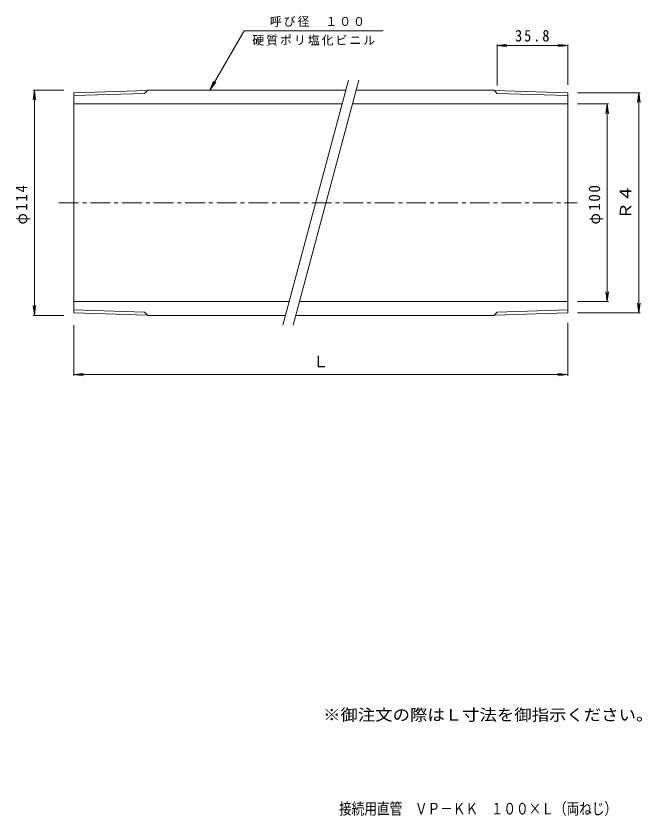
# Model space of a CAD drawing. Units: millimetres, scale not verified. Extents: x -159 to 158, y -233 to 172.
import ezdxf
from ezdxf.enums import TextEntityAlignment as Align

# ---------------------------------------------------------------- set-up
doc = ezdxf.new("R2010")
doc.units = ezdxf.units.MM
doc.header["$LTSCALE"] = 2
doc.linetypes.add('CHAIN1', pattern=[8, 5, -1, 1, -1])
doc.layers.add('0-4_その他', color=7, linetype='Continuous', lineweight=9)
doc.layers.add('0-9', color=2, linetype='Continuous', lineweight=9)
doc.layers.add('0-5_寸法', color=2, linetype='Continuous')
doc.layers.add('F-4_F-4ﾚｲﾔ', color=6, linetype='Continuous')
doc.styles.add('ＭＳ ゴシック', font='')
doc.styles.get('ＭＳ ゴシック').set_extended_font_data('MS Gothic')

msp = doc.modelspace()

# ---------------------------------------------------------------- linework, layer by layer
at = {"layer": '0-4_その他'}
for p, q in [((-61.076, 134.751), (-43.756, 164.751)), ((-43.756, 164.751), (26.677, 164.751)), ((84.281, 157.304), (89.238, 157.956)), ((120.081, 157.304), (115.124, 157.956)), ((84.281, 157.904), (84.281, 137.113)), ((120.081, 157.304), (84.281, 157.304)), ((84.281, 157.304), (89.238, 156.651)), ((120.081, 157.304), (115.124, 156.651)), ((120.081, 157.904), (120.081, 137.473)), ((-61.076, 134.751), (-59.163, 139.371)), ((-61.076, 134.751), (-58.033, 138.718)), ((-149.919, 134.751), (-150.572, 129.794)), ((-134.919, 134.751), (-150.519, 134.751)), ((-149.919, 20.751), (-149.919, 134.751)), ((-149.919, 134.751), (-149.266, 129.794)), ((125.081, 133.473), (156.681, 133.473)), ((156.081, 133.473), (155.429, 128.516)), ((156.081, 22.03), (156.081, 133.473)), ((156.081, 133.473), (156.734, 128.516)), ((125.081, 127.751), (140.681, 127.751)), ((140.081, 127.751), (139.428, 122.794)), ((140.081, 27.751), (140.081, 127.751)), ((140.081, 127.751), (140.734, 122.794)), ((140.081, 27.751), (139.428, 32.709)), ((140.081, 27.751), (140.734, 32.709)), ((-149.919, 20.751), (-150.572, 25.709)), ((-149.919, 20.751), (-149.266, 25.709)), ((125.081, 27.751), (140.681, 27.751)), ((156.081, 22.03), (155.429, 26.987)), ((156.081, 22.03), (156.734, 26.987)), ((-134.919, 20.751), (-150.519, 20.751)), ((125.081, 22.03), (156.681, 22.03)), ((120.081, 17.03), (120.081, -9.849)), ((-129.919, 15.751), (-129.919, -9.849)), ((-129.919, -9.249), (-124.962, -8.596)), ((-129.919, -9.249), (120.081, -9.249)), ((-129.919, -9.249), (-124.962, -9.901)), ((120.081, -9.249), (115.124, -8.596)), ((120.081, -9.249), (115.124, -9.901))]:
    msp.add_line(p, q, dxfattribs=at)
at = {"layer": '0-9', "color": 7}
for p, q in [((-24.12, 15.751), (9.106, 139.751)), ((-18.944, 15.751), (14.282, 139.751))]:
    msp.add_line(p, q, dxfattribs=at)
at = {"layer": '0-9'}
for p, q in [((-94.119, 133.113), (-92.48, 134.751)), ((7.766, 134.751), (-92.48, 134.751)), ((12.942, 134.751), (82.642, 134.751)), ((84.281, 133.113), (82.642, 134.751)), ((-129.919, 131.994), (-94.119, 133.113)), ((120.081, 131.994), (84.281, 133.113)), ((5.89, 127.751), (-129.919, 127.751)), ((11.067, 127.751), (120.081, 127.751)), ((-20.905, 27.751), (-129.919, 27.751)), ((-15.728, 27.751), (120.081, 27.751)), ((-92.592, 20.864), (-129.919, 22.03)), ((-22.78, 20.751), (-92.48, 20.751)), ((-17.604, 20.751), (82.642, 20.751)), ((82.754, 20.864), (120.081, 22.03))]:
    msp.add_line(p, q, dxfattribs=at)
at = {"layer": '0-9', "linetype": 'CHAIN1'}
msp.add_line((-137.532, 77.751), (124.773, 77.751), dxfattribs=at)
at = {"layer": '0-9'}
for points in [[(-92.592, 134.639), (-129.919, 133.473), (-129.919, 22.03)], [(82.754, 134.639), (120.081, 133.473), (120.081, 22.03)], [(-129.919, 23.509), (-94.119, 22.39), (-92.48, 20.751)], [(120.081, 23.509), (84.281, 22.39), (82.642, 20.751)]]:
    msp.add_lwpolyline(points, dxfattribs=at)

# ---------------------------------------------------------------- texts
at = {"layer": '0-4_その他', "color": 2, "style": 'ＭＳ ゴシック', "width": 1.1}
msp.add_text('Ｒ４', height=5.865, rotation=90, dxfattribs=at).set_placement((154.081, 69.251), align=Align.BOTTOM_LEFT)
at = {"layer": '0-4_その他', "color": 2, "style": 'ＭＳ ゴシック'}
msp.add_text('Ｌ', height=5.865, dxfattribs=at).set_placement((-8.919, -7.249), align=Align.BOTTOM_LEFT)
at = {"layer": '0-4_その他', "char_height": 4.399, "attachment_point": 7, "style": 'ＭＳ ゴシック'}
for s, insert in [('\\T1.17;呼び径\u3000１００', (-30.715, 166.774)), ('\\T1.17;硬質ポリ塩化ビニル', (-39.58, 157.282))]:
    msp.add_mtext(s, dxfattribs=dict(at, insert=insert))
at = {"layer": '0-4_その他', "color": 2, "insert": (93.431, 159.304), "char_height": 5.865, "attachment_point": 7, "style": 'ＭＳ ゴシック'}
msp.add_mtext('\\T1.28;\\W0.9;35.8', dxfattribs=at)
at = {"layer": '0-4_その他', "color": 2, "char_height": 5.865, "attachment_point": 7, "rotation": 90, "style": 'ＭＳ ゴシック'}
for s, insert in [('\\T1.21;\\W0.95;φ114', (-151.919, 66.751)), ('\\T1.21;\\W0.95;φ100', (138.081, 66.751))]:
    msp.add_mtext(s, dxfattribs=dict(at, insert=insert))
at = {"layer": '0-5_寸法', "style": 'ＭＳ ゴシック', "width": 1.1}
msp.add_text('※御注文の際はＬ寸法を御指示ください。', height=5.865, dxfattribs=at).set_placement((-3.78, -186.115), align=Align.BOTTOM_LEFT)
at = {"layer": 'F-4_F-4ﾚｲﾔ', "style": 'ＭＳ ゴシック', "width": 0.8}
msp.add_text('接続用直管\u3000ＶＰ－ＫＫ\u3000１００×Ｌ（両ねじ）', height=5.865, dxfattribs=at).set_placement((4.3, -233.619), align=Align.BOTTOM_LEFT)

doc.saveas('drawing.dxf')
